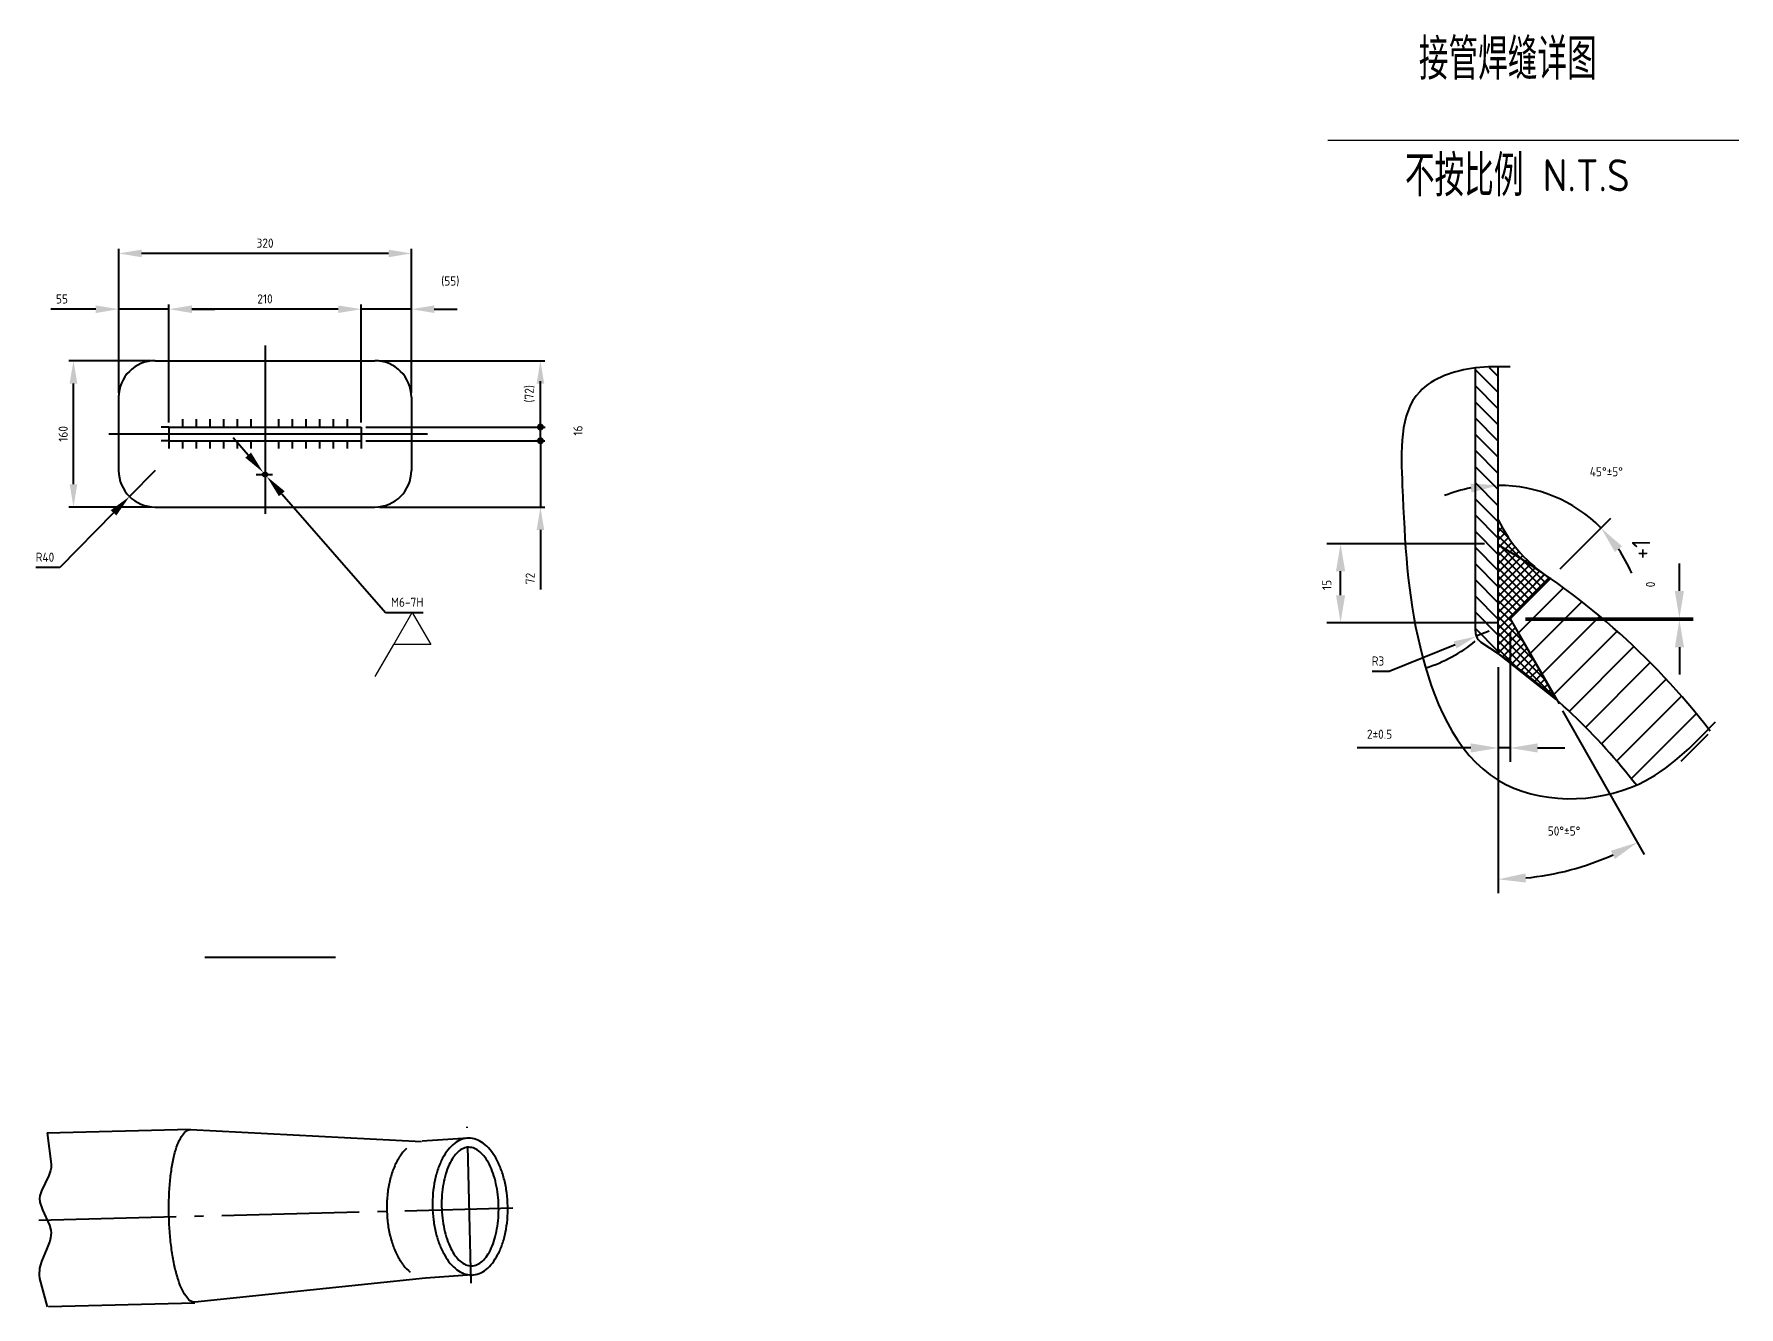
# Model space of a CAD drawing. Header units: millimetres. Extents: x 494 to 1457, y -714 to -33.
# Drawn here: x 1008.4 to 1194.8, y -329.9 to -190.8 of the extents above; entities that cross this region are included whole.
import ezdxf

# ---------------------------------------------------------------- set-up
doc = ezdxf.new("R2010")
doc.units = ezdxf.units.MM
doc.linetypes.add('CENTER', pattern=[20, 15, -2, 1, -2])
doc.layers.get('0').update_dxf_attribs({"color": 4, "linetype": 'CONTINUOUS'})
doc.layers.get('Defpoints').update_dxf_attribs({"linetype": 'CONTINUOUS'})
for name, color, linetype in [('1', 7, 'CONTINUOUS'), ('2', 5, 'CONTINUOUS'), ('3', 1, 'CENTER'), ('实线', 1, 'CONTINUOUS')]:
    doc.layers.add(name, color=color, linetype=linetype)
doc.layers.add('标注', color=7, linetype='CONTINUOUS', lineweight=18)
doc.styles.add('ACISOTS', font='isocp.shx', dxfattribs={"height": 1, "bigfont": 'gbcbig.shx'})
doc.styles.add('HZ5', font='txt.shx', dxfattribs={"width": 0.75})
doc.dimstyles.new('10', dxfattribs={"dimtxt": 3.5, "dimasz": 2.5, "dimexe": 0.5, "dimexo": 0.5, "dimtad": 1, "dimdec": 0, "dimlfac": 10, "dimzin": 0, "dimdsep": 46, "dimtxsty": 'HZ5', "dimcen": 0, "dimadec": 0, "dimazin": 0, "dimtfac": 0.857143, "dimtdec": 0, "dimtmove": 0, "dimatfit": 0, "dimfxl": 0, "dimtvp": 1.5, "dimtolj": 1, "dimtzin": 0, "dimarcsym": 0})
doc.dimstyles.new('5', dxfattribs={"dimtxt": 3.5, "dimasz": 2.5, "dimexe": 0.5, "dimexo": 0.5, "dimtad": 1, "dimdec": 0, "dimlfac": 5, "dimzin": 0, "dimdsep": 46, "dimtxsty": 'HZ5', "dimcen": 0, "dimadec": 0, "dimazin": 0, "dimtfac": 0.857143, "dimtdec": 0, "dimtmove": 0, "dimatfit": 0, "dimfxl": 0, "dimtvp": 1.5, "dimtolj": 1, "dimtzin": 0, "dimarcsym": 0})
doc.dimstyles.get("Standard").update_dxf_attribs({"dimtxt": 3.5, "dimasz": 0.18, "dimexe": 0.18, "dimexo": 0.0625, "dimgap": 0.1, "dimtad": 0, "dimtih": 1, "dimtoh": 1, "dimdec": 0, "dimzin": 0, "dimdsep": 46, "dimtxsty": 'HZ5', "dimcen": 0.09, "dimadec": 0, "dimazin": 0, "dimtfac": 1, "dimtdec": 0, "dimtofl": 0, "dimtmove": 2, "dimatfit": 3, "dimfxl": 0, "dimtolj": 1, "dimtzin": 0, "dimarcsym": 0})
doc.dimstyles.new('副本10', dxfattribs={"dimtxt": 3.5, "dimasz": 2.5, "dimexe": 0.5, "dimexo": 0.5, "dimtad": 1, "dimtih": 1, "dimtoh": 1, "dimdec": 0, "dimlfac": 10, "dimzin": 0, "dimdsep": 46, "dimtxsty": 'HZ5', "dimcen": 0, "dimadec": 0, "dimazin": 0, "dimtfac": 0.857143, "dimtdec": 0, "dimtmove": 0, "dimatfit": 0, "dimfxl": 0, "dimtvp": 1.5, "dimtolj": 1, "dimtzin": 0, "dimarcsym": 0})
doc.dimstyles.new('副本20', dxfattribs={"dimtxt": 3.5, "dimasz": 2.5, "dimexe": 0.5, "dimexo": 0.5, "dimtad": 1, "dimtih": 1, "dimtoh": 1, "dimdec": 0, "dimlfac": 20, "dimzin": 0, "dimdsep": 46, "dimtxsty": 'HZ5', "dimcen": 0, "dimadec": 0, "dimazin": 0, "dimtfac": 0.857143, "dimtdec": 0, "dimtmove": 0, "dimatfit": 0, "dimfxl": 0, "dimtvp": 1.5, "dimtolj": 1, "dimtzin": 0, "dimarcsym": 0})
doc.dimstyles.new('副本5', dxfattribs={"dimtxt": 3.5, "dimasz": 2.5, "dimexe": 0.5, "dimexo": 0.5, "dimtad": 1, "dimtih": 1, "dimtoh": 1, "dimdec": 0, "dimlfac": 5, "dimzin": 0, "dimdsep": 46, "dimtxsty": 'HZ5', "dimcen": 0, "dimadec": 0, "dimazin": 0, "dimtfac": 0.857143, "dimtdec": 0, "dimtmove": 0, "dimatfit": 0, "dimfxl": 0, "dimtvp": 1.5, "dimtolj": 1, "dimtzin": 0, "dimarcsym": 0})

# ---------------------------------------------------------------- blocks, each defined once
blk = doc.blocks.new('*D243')
at = {"color": 0, "lineweight": -2, "ltscale": 10, "transparency": 16777216}
for p, q in [((1167, -246.48), (1149.76, -246.48)), ((1151.26, -252.11), (1151.26, -249.48)), ((1168.54, -255.11), (1149.76, -255.11))]:
    blk.add_line(p, q, dxfattribs=at)
at = {"color": 0, "ltscale": 10, "transparency": 16777216}
for points in [[(1150.76, -249.48), (1151.76, -249.48), (1151.26, -246.48)], [(1150.76, -252.11), (1151.76, -252.11), (1151.26, -255.11)]]:
    blk.add_solid(points, dxfattribs=at)
at = {"layer": 'Defpoints', "color": 0, "ltscale": 10, "transparency": 16777216}
for p in [(1151.26, -246.48), (1168.5, -246.48), (1170.04, -255.11)]:
    blk.add_point(p, dxfattribs=at)
at = {"color": 0, "ltscale": 10, "transparency": 16777216, "insert": (1149.76, -250.98), "char_height": 1, "attachment_point": 5, "rotation": 90, "style": 'ACISOTS'}
blk.add_mtext('\\A1;15', dxfattribs=at)
blk = doc.blocks.new('*D244')
at = {"color": 0, "lineweight": -2, "ltscale": 10, "transparency": 16777216}
for p, q in [((1188.3, -251.63), (1188.3, -248.63)), ((1171.48, -254.63), (1189.8, -254.63)), ((1171.49, -254.79), (1189.8, -254.79)), ((1188.3, -254.79), (1188.3, -254.63)), ((1188.3, -257.79), (1188.3, -260.79))]:
    blk.add_line(p, q, dxfattribs=at)
at = {"color": 0, "ltscale": 10, "transparency": 16777216}
for points in [[(1187.8, -251.63), (1188.8, -251.63), (1188.3, -254.63)], [(1187.8, -257.79), (1188.8, -257.79), (1188.3, -254.79)]]:
    blk.add_solid(points, dxfattribs=at)
at = {"layer": 'Defpoints', "color": 0, "ltscale": 10, "transparency": 16777216}
for p in [(1169.98, -254.63), (1169.99, -254.79), (1188.3, -254.63)]:
    blk.add_point(p, dxfattribs=at)
at = {"color": 0, "ltscale": 10, "transparency": 16777216, "insert": (1185.14, -250.93), "char_height": 1, "attachment_point": 5, "rotation": 90, "style": 'ACISOTS'}
blk.add_mtext('\\A1;0', dxfattribs=at)
blk = doc.blocks.new('*D245')
at = {"color": 0, "lineweight": -2, "ltscale": 10, "transparency": 16777216}
for p, q in [((1168.5, -259.98), (1168.5, -284.66)), ((1175.53, -264.76), (1184.46, -280.43))]:
    blk.add_line(p, q, dxfattribs=at)
blk.add_arc((1168.5, -252.41), 30.75, 275.5927, 294.0727, dxfattribs=at)
at = {"color": 0, "ltscale": 10, "transparency": 16777216}
for points in [[(1180.81, -280.04), (1181.26, -280.93), (1183.71, -279.13)], [(1171.52, -283.51), (1171.47, -282.51), (1168.5, -283.16)]]:
    blk.add_solid(points, dxfattribs=at)
at = {"layer": 'Defpoints', "color": 0, "ltscale": 10, "transparency": 16777216}
for p in [(1168.5, -243.86), (1169.79, -254.69), (1168.5, -258.48), (1174.79, -263.45), (1173.78, -282.7)]:
    blk.add_point(p, dxfattribs=at)
at = {"color": 0, "ltscale": 10, "transparency": 16777216, "insert": (1175.69, -277.88), "char_height": 1, "attachment_point": 5, "style": 'ACISOTS'}
blk.add_mtext('\\A1;50%%D%%P5%%D', dxfattribs=at)
blk = doc.blocks.new('*D246')
at = {"color": 0, "lineweight": -2, "ltscale": 10, "transparency": 16777216}
blk.add_line((1175.27, -249.21), (1180.79, -243.69), dxfattribs=at)
for start, end in [(100.8372, 111.6744), (45, 90), (23.3256, 34.1628)]:
    blk.add_arc((1168.5, -255.98), 15.88, start, end, dxfattribs=at)
at = {"color": 0, "ltscale": 10, "transparency": 16777216}
for points in [[(1165.46, -239.89), (1165.56, -240.88), (1168.5, -240.1)], [(1181.25, -247.38), (1182.02, -246.75), (1179.73, -244.75)]]:
    blk.add_solid(points, dxfattribs=at)
at = {"layer": 'Defpoints', "color": 0, "ltscale": 10, "transparency": 16777216}
for p in [(1168.5, -227.13), (1172.61, -240.64), (1174.21, -250.27), (1169.79, -254.69), (1168.5, -258.48)]:
    blk.add_point(p, dxfattribs=at)
at = {"color": 0, "ltscale": 10, "transparency": 16777216, "insert": (1180.31, -238.61), "char_height": 1, "attachment_point": 5, "style": 'ACISOTS'}
blk.add_mtext('\\A1;45°%%P5%%D', dxfattribs=at)
blk = doc.blocks.new('*D247')
at = {"color": 0, "lineweight": -2, "ltscale": 10, "transparency": 16777216}
for p, q in [((1169.79, -256.19), (1169.79, -270.3)), ((1168.5, -259.98), (1168.5, -270.3)), ((1165.5, -268.8), (1153.09, -268.8)), ((1169.79, -268.8), (1168.5, -268.8)), ((1172.79, -268.8), (1175.79, -268.8))]:
    blk.add_line(p, q, dxfattribs=at)
at = {"color": 0, "ltscale": 10, "transparency": 16777216}
for points in [[(1165.5, -268.3), (1165.5, -269.3), (1168.5, -268.8)], [(1172.79, -268.3), (1172.79, -269.3), (1169.79, -268.8)]]:
    blk.add_solid(points, dxfattribs=at)
at = {"layer": 'Defpoints', "color": 0, "ltscale": 10, "transparency": 16777216}
for p in [(1169.79, -254.69), (1168.5, -258.48), (1169.79, -268.8)]:
    blk.add_point(p, dxfattribs=at)
at = {"color": 0, "ltscale": 10, "transparency": 16777216, "insert": (1155.52, -267.3), "char_height": 1, "attachment_point": 5, "style": 'ACISOTS'}
blk.add_mtext('\\A1;2%%P0.5', dxfattribs=at)
blk = doc.blocks.new('*D248')
at = {"layer": '1', "color": 0, "lineweight": -2, "transparency": 16777216}
for p, q in [((1167.5, -256.04), (1166.1, -256.6)), ((1163.79, -257.53), (1156.59, -260.43)), ((1156.59, -260.43), (1154.72, -260.43))]:
    blk.add_line(p, q, dxfattribs=at)
at = {"layer": '1', "color": 0, "transparency": 16777216}
blk.add_solid([(1163.63, -257.15), (1163.94, -257.92), (1166.1, -256.6)], dxfattribs=at)
at = {"layer": 'Defpoints', "color": 0, "transparency": 16777216}
for p in [(1166.1, -256.6), (1167.5, -256.04)]:
    blk.add_point(p, dxfattribs=at)
at = {"layer": '1', "color": 0, "transparency": 16777216, "insert": (1155.35, -259.3), "char_height": 1, "attachment_point": 5, "style": 'ACISOTS'}
blk.add_mtext('\\A1;R3', dxfattribs=at)
blk = doc.blocks.new('mtdotarr')
at = {"color": 0}
blk.add_line((0, 0), (-1, 0), dxfattribs=at)
at = {"color": 0, "const_width": 0.15}
blk.add_lwpolyline([(-0.075, 0, 1), (0.075, 0, 1)], format="xyb", close=True, dxfattribs=at)
blk = doc.blocks.new('*D251')
at = {"layer": '1', "color": 0, "lineweight": -2, "transparency": 16777216}
for p, q in [((1063.8, -231.22), (1063.8, -228.72)), ((1063.8, -235.22), (1063.8, -233.72)), ((1064.29, -233.72), (1064.3, -233.72)), ((1063.34, -235.22), (1063.3, -235.22)), ((1063.8, -237.72), (1063.8, -240.22))]:
    blk.add_line(p, q, dxfattribs=at)
at = {"layer": 'Defpoints', "color": 0, "transparency": 16777216}
for p in [(1063.79, -233.72), (1063.8, -233.72), (1063.84, -235.22)]:
    blk.add_point(p, dxfattribs=at)
at = {"layer": '1', "color": 0, "lineweight": -2, "transparency": 16777216, "xscale": 2.5, "yscale": 2.5, "zscale": 2.5}
for p, rotation in [((1063.8, -233.72), 270), ((1063.8, -235.22), 90)]:
    blk.add_blockref('mtdotarr', p, dxfattribs=dict(at, rotation=rotation))
at = {"layer": '1', "color": 0, "transparency": 16777216, "insert": (1067.9, -234.11), "char_height": 1, "attachment_point": 5, "rotation": 90, "style": 'ACISOTS'}
blk.add_mtext('\\A1;16', dxfattribs=at)
blk = doc.blocks.new('*D252')
at = {"layer": '1', "color": 0, "lineweight": -2, "transparency": 16777216}
for p, q in [((1063.79, -232.72), (1063.79, -230.22)), ((1044.69, -235.22), (1064.29, -235.22)), ((1063.79, -235.22), (1063.79, -242.47)), ((1046.19, -242.47), (1064.29, -242.47)), ((1063.79, -244.97), (1063.79, -251.49))]:
    blk.add_line(p, q, dxfattribs=at)
at = {"layer": '1', "color": 0, "transparency": 16777216}
blk.add_solid([(1063.38, -244.97), (1064.21, -244.97), (1063.79, -242.47)], dxfattribs=at)
at = {"layer": 'Defpoints', "color": 0, "transparency": 16777216}
for p in [(1044.19, -235.22), (1063.79, -235.22), (1045.69, -242.47)]:
    blk.add_point(p, dxfattribs=at)
at = {"layer": '1', "color": 0, "lineweight": -2, "transparency": 16777216, "xscale": 2.5, "yscale": 2.5, "zscale": 2.5, "rotation": 270}
blk.add_blockref('mtdotarr', (1063.79, -235.22), dxfattribs=at)
at = {"layer": '1', "color": 0, "transparency": 16777216, "insert": (1062.67, -250.28), "char_height": 1, "attachment_point": 5, "rotation": 90, "style": 'ACISOTS'}
blk.add_mtext('\\A1;72', dxfattribs=at)
blk = doc.blocks.new('*D253')
at = {"layer": '1', "color": 0, "lineweight": -2, "transparency": 16777216}
for p, q in [((1021.19, -226.47), (1012.25, -226.47)), ((1012.75, -239.97), (1012.75, -228.97)), ((1021.19, -242.47), (1012.25, -242.47))]:
    blk.add_line(p, q, dxfattribs=at)
at = {"layer": '1', "color": 0, "transparency": 16777216}
for points in [[(1012.33, -228.97), (1013.17, -228.97), (1012.75, -226.47)], [(1012.33, -239.97), (1013.17, -239.97), (1012.75, -242.47)]]:
    blk.add_solid(points, dxfattribs=at)
at = {"layer": 'Defpoints', "color": 0, "transparency": 16777216}
for p in [(1012.75, -226.47), (1021.69, -226.47), (1021.69, -242.47)]:
    blk.add_point(p, dxfattribs=at)
at = {"layer": '1', "color": 0, "transparency": 16777216, "insert": (1011.62, -234.47), "char_height": 1, "attachment_point": 5, "rotation": 90, "style": 'ACISOTS'}
blk.add_mtext('\\A1;160', dxfattribs=at)
blk = doc.blocks.new('*D254')
at = {"layer": '1', "color": 0, "lineweight": -2, "transparency": 16777216}
for p, q in [((1021.69, -238.47), (1018.88, -241.32)), ((1017.13, -243.11), (1011.26, -249.08)), ((1011.26, -249.08), (1008.63, -249.08))]:
    blk.add_line(p, q, dxfattribs=at)
at = {"layer": '1', "color": 0, "transparency": 16777216}
blk.add_solid([(1016.83, -242.81), (1017.43, -243.4), (1018.88, -241.32)], dxfattribs=at)
at = {"layer": 'Defpoints', "color": 0, "transparency": 16777216}
for p in [(1021.69, -238.47), (1018.88, -241.32)]:
    blk.add_point(p, dxfattribs=at)
at = {"layer": '1', "color": 0, "transparency": 16777216, "insert": (1009.63, -247.95), "char_height": 1, "attachment_point": 5, "style": 'ACISOTS'}
blk.add_mtext('\\A1;R40', dxfattribs=at)
blk = doc.blocks.new('*D255')
at = {"layer": '1', "color": 0, "lineweight": -2, "transparency": 16777216}
for p, q in [((1041.69, -220.84), (1039.19, -220.84)), ((1044.19, -233.22), (1044.19, -220.34)), ((1049.69, -220.84), (1044.19, -220.84)), ((1049.69, -229.97), (1049.69, -220.34)), ((1052.19, -220.84), (1054.69, -220.84))]:
    blk.add_line(p, q, dxfattribs=at)
at = {"layer": '1', "color": 0, "transparency": 16777216}
for points in [[(1041.69, -220.43), (1041.69, -221.26), (1044.19, -220.84)], [(1052.19, -220.43), (1052.19, -221.26), (1049.69, -220.84)]]:
    blk.add_solid(points, dxfattribs=at)
at = {"layer": 'Defpoints', "color": 0, "transparency": 16777216}
for p in [(1044.19, -220.84), (1049.69, -230.47), (1044.19, -233.72)]:
    blk.add_point(p, dxfattribs=at)
at = {"layer": '1', "color": 0, "transparency": 16777216, "insert": (1053.94, -217.81), "char_height": 1, "attachment_point": 5, "style": 'ACISOTS'}
blk.add_mtext('\\A1;(55)', dxfattribs=at)
blk = doc.blocks.new('*D256')
at = {"layer": '1', "color": 0, "lineweight": -2, "transparency": 16777216}
for p, q in [((1023.19, -233.22), (1023.19, -220.34)), ((1041.69, -220.84), (1025.69, -220.84)), ((1044.19, -233.22), (1044.19, -220.34))]:
    blk.add_line(p, q, dxfattribs=at)
at = {"layer": '1', "color": 0, "transparency": 16777216}
for points in [[(1025.69, -220.43), (1025.69, -221.26), (1023.19, -220.84)], [(1041.69, -220.43), (1041.69, -221.26), (1044.19, -220.84)]]:
    blk.add_solid(points, dxfattribs=at)
at = {"layer": 'Defpoints', "color": 0, "transparency": 16777216}
for p in [(1023.19, -220.84), (1023.19, -233.72), (1044.19, -233.72)]:
    blk.add_point(p, dxfattribs=at)
at = {"layer": '1', "color": 0, "transparency": 16777216, "insert": (1033.69, -219.72), "char_height": 1, "attachment_point": 5, "style": 'ACISOTS'}
blk.add_mtext('\\A1;210', dxfattribs=at)
blk = doc.blocks.new('*D257')
at = {"layer": '1', "color": 0, "lineweight": -2, "transparency": 16777216}
for p, q in [((1015.19, -220.84), (1010.29, -220.84)), ((1017.69, -229.97), (1017.69, -220.34)), ((1023.19, -220.84), (1017.69, -220.84)), ((1023.19, -233.22), (1023.19, -220.34)), ((1025.69, -220.84), (1028.19, -220.84))]:
    blk.add_line(p, q, dxfattribs=at)
at = {"layer": '1', "color": 0, "transparency": 16777216}
for points in [[(1015.19, -220.43), (1015.19, -221.26), (1017.69, -220.84)], [(1025.69, -220.43), (1025.69, -221.26), (1023.19, -220.84)]]:
    blk.add_solid(points, dxfattribs=at)
at = {"layer": 'Defpoints', "color": 0, "transparency": 16777216}
for p in [(1017.69, -220.84), (1017.69, -230.47), (1023.19, -233.72)]:
    blk.add_point(p, dxfattribs=at)
at = {"layer": '1', "color": 0, "transparency": 16777216, "insert": (1011.49, -219.72), "char_height": 1, "attachment_point": 5, "style": 'ACISOTS'}
blk.add_mtext('\\A1;55', dxfattribs=at)
blk = doc.blocks.new('*D258')
at = {"layer": '1', "color": 0, "lineweight": -2, "transparency": 16777216}
for p, q in [((1017.69, -229.97), (1017.69, -214.25)), ((1049.69, -229.97), (1049.69, -214.25)), ((1047.19, -214.75), (1020.19, -214.75))]:
    blk.add_line(p, q, dxfattribs=at)
at = {"layer": '1', "color": 0, "transparency": 16777216}
for points in [[(1020.19, -214.33), (1020.19, -215.16), (1017.69, -214.75)], [(1047.19, -214.33), (1047.19, -215.16), (1049.69, -214.75)]]:
    blk.add_solid(points, dxfattribs=at)
at = {"layer": 'Defpoints', "color": 0, "transparency": 16777216}
for p in [(1017.69, -214.75), (1017.69, -230.47), (1049.69, -230.47)]:
    blk.add_point(p, dxfattribs=at)
at = {"layer": '1', "color": 0, "transparency": 16777216, "insert": (1033.69, -213.62), "char_height": 1, "attachment_point": 5, "style": 'ACISOTS'}
blk.add_mtext('\\A1;320', dxfattribs=at)
blk = doc.blocks.new('*D259')
at = {"layer": '1', "color": 0, "lineweight": -2, "transparency": 16777216}
for p, q in [((1046.19, -226.47), (1064.29, -226.47)), ((1063.79, -231.22), (1063.79, -228.97)), ((1044.69, -233.72), (1064.29, -233.72))]:
    blk.add_line(p, q, dxfattribs=at)
at = {"layer": '1', "color": 0, "transparency": 16777216}
blk.add_solid([(1063.38, -228.97), (1064.21, -228.97), (1063.79, -226.47)], dxfattribs=at)
at = {"layer": 'Defpoints', "color": 0, "transparency": 16777216}
for p in [(1045.69, -226.47), (1063.79, -226.47), (1044.19, -233.72)]:
    blk.add_point(p, dxfattribs=at)
at = {"layer": '1', "color": 0, "lineweight": -2, "transparency": 16777216, "xscale": 2.5, "yscale": 2.5, "zscale": 2.5, "rotation": 270}
blk.add_blockref('mtdotarr', (1063.79, -233.72), dxfattribs=at)
at = {"layer": '1', "color": 0, "transparency": 16777216, "insert": (1062.62, -230.09), "char_height": 1, "attachment_point": 5, "rotation": 90, "style": 'ACISOTS'}
blk.add_mtext('\\A1;(72)', dxfattribs=at)
blk = doc.blocks.new('*D260')
at = {"layer": 'Defpoints', "color": 0, "ltscale": 10, "transparency": 16777216}
for p in [(1033.49, -238.68), (1033.88, -239.13)]:
    blk.add_point(p, dxfattribs=at)
at = {"layer": '标注', "color": 0, "lineweight": -2, "ltscale": 10, "transparency": 16777216}
for p, q in [((1031.85, -236.8), (1030.2, -234.91)), ((1033.49, -238.68), (1033.88, -239.13)), ((1035.53, -241.02), (1046.85, -254)), ((1046.85, -254), (1050.98, -254))]:
    blk.add_line(p, q, dxfattribs=at)
at = {"layer": '标注', "color": 0, "ltscale": 10, "transparency": 16777216}
for points in [[(1032.16, -236.52), (1031.53, -237.07), (1033.49, -238.68)], [(1035.84, -240.74), (1035.21, -241.29), (1033.88, -239.13)]]:
    blk.add_solid(points, dxfattribs=at)
at = {"layer": '标注', "color": 0, "ltscale": 10, "transparency": 16777216, "insert": (1049.23, -252.87), "char_height": 1, "attachment_point": 5, "style": 'ACISOTS'}
blk.add_mtext('\\A1;M6-7H', dxfattribs=at)

msp = doc.modelspace()

# ---------------------------------------------------------------- hatches: boundary and pattern name
at = {"ltscale": 10}
h = msp.add_hatch(dxfattribs=at)
h.set_pattern_fill('ANSI31', color=256, scale=10, angle=90, style=0)
h.set_pattern_definition([(135, (-2009.505, -1614.5681), (-0.88388348, -0.88388348), [])])
h.paths.add_polyline_path([(1168.495, -227.2), (1165.995, -227.294), (1165.995, -256.038, 0.1042984), (1166.124, -256.645), (1168.495, -258.436), (1168.495, -246.614), (1168.495, -246.614), (1168.495, -246.614)])
h = msp.add_hatch()
h.set_pattern_fill('ANSI31', color=256, scale=5, angle=90, style=0)
h.set_pattern_definition([(135, (1341.5193, -963.9792), (-0.44194174, -0.44194174), [])])
edge = h.paths.add_edge_path()
edge.add_line((1174.785, -263.452), (1168.495, -258.483))
edge.add_line((1168.495, -258.483), (1168.495, -243.864))
edge.add_arc((1182.517, -237.108), 15.564, 205.72669, 237.74431)
edge.add_line((1174.21, -250.27), (1169.793, -254.687))
edge.add_line((1169.793, -254.687), (1174.785, -263.452))
h = msp.add_hatch()
h.set_pattern_fill('ANSI31', color=256, scale=5, style=0)
h.set_pattern_definition([(45, (1341.5193, -963.9792), (-0.44194174, 0.44194174), [])])
edge = h.paths.add_edge_path()
edge.add_line((1174.785, -263.452), (1168.495, -258.483))
edge.add_line((1168.495, -258.483), (1168.495, -243.864))
edge.add_arc((1182.517, -237.108), 15.564, 205.72669, 237.74431)
edge.add_line((1174.21, -250.27), (1169.793, -254.687))
edge.add_line((1169.793, -254.687), (1174.785, -263.452))
h = msp.add_hatch(dxfattribs=at)
h.set_pattern_fill('ANSI31', color=256, scale=20, style=0)
h.set_pattern_definition([(45, (-2476.184, -1442.3733), (-1.767767, 1.767767), [])])
edge = h.paths.add_edge_path()
edge.add_arc((1128.282, -315.773), 70, 37.81274, 48.36927, ccw=False)
edge.add_spline(control_points=[(1183.584, -272.857), (1183.676, -272.821), (1187.337, -271.368), (1190.664, -269.176), (1192.246, -265.943)], knot_values=[72.4380397, 72.4380397, 72.4380397, 72.4380397, 72.7180251, 83.5159397, 83.5159397, 83.5159397, 83.5159397], degree=3, periodic=0)
edge.add_arc((1128.282, -315.773), 80, 37.5975, 56.06489)
edge.add_line((1172.943, -249.399), (1169.793, -254.687))
edge.add_line((1169.793, -254.687), (1174.785, -263.452))

# ---------------------------------------------------------------- linework, layer by layer
for p, q in [((1169.793, -254.687), (1175.155, -263.975)), ((1027.103, -291.677), (1041.395, -291.677))]:
    msp.add_line(p, q, dxfattribs=at)
at = {"ltscale": 10, "end_tangent": (0.4394654, 0.8982595)}
msp.add_spline([(1169.806, -227.151), (1165.995, -227.261), (1159.91, -229.859), (1158.011, -240.146), (1159.944, -257.76), (1168.495, -272.319), (1183.861, -272.747), (1192.246, -265.943)], degree=3, dxfattribs=at)
at = {"layer": '1'}
for p, q in [((1024.686, -233.719), (1024.686, -232.869)), ((1026.186, -233.719), (1026.186, -232.869)), ((1027.686, -233.719), (1027.686, -232.869)), ((1029.186, -233.719), (1029.186, -232.869)), ((1030.686, -233.719), (1030.686, -232.869)), ((1032.186, -233.719), (1032.186, -232.869)), ((1035.186, -233.719), (1035.186, -232.869)), ((1036.686, -233.719), (1036.686, -232.869)), ((1038.186, -233.719), (1038.186, -232.869)), ((1039.686, -233.719), (1039.686, -232.869)), ((1041.186, -233.719), (1041.186, -232.869)), ((1042.686, -233.719), (1042.686, -232.869)), ((1023.186, -233.719), (1022.336, -233.719)), ((1023.186, -235.219), (1022.336, -235.219)), ((1023.186, -235.219), (1023.186, -236.069)), ((1024.686, -236.069), (1024.686, -235.219)), ((1026.186, -236.069), (1026.186, -235.219)), ((1027.686, -236.069), (1027.686, -235.219)), ((1029.186, -236.069), (1029.186, -235.219)), ((1030.686, -236.069), (1030.686, -235.219)), ((1032.186, -236.069), (1032.186, -235.219)), ((1035.186, -236.069), (1035.186, -235.219)), ((1036.686, -236.069), (1036.686, -235.219)), ((1038.186, -236.069), (1038.186, -235.219)), ((1039.686, -236.069), (1039.686, -235.219)), ((1041.186, -236.069), (1041.186, -235.219)), ((1042.686, -236.069), (1042.686, -235.219)), ((1044.186, -235.219), (1044.186, -236.069))]:
    msp.add_line(p, q, dxfattribs=at)
at = {"layer": '1', "ltscale": 10}
msp.add_lwpolyline([(1009.891, -310.865), (1010.302, -314.288), (1010.302, -314.712), (1010.251, -314.993), (1010.059, -315.55), (1009.248, -317.208), (1009.083, -317.76), (1009.052, -318.038), (1009.081, -318.454), (1009.351, -319.288), (1010.135, -320.954), (1010.28, -321.51), (1010.302, -321.788), (1010.246, -322.334), (1010.155, -322.701), (1009.882, -323.44), (1009.244, -324.93), (1009.03, -325.675), (1008.986, -326.418), (1009.052, -326.788), (1009.891, -329.897)], dxfattribs=at)
at = {"layer": '2'}
for p, q in [((1021.686, -226.469), (1045.686, -226.469)), ((1017.686, -230.469), (1017.686, -238.469)), ((1049.686, -230.469), (1049.686, -238.469)), ((1023.186, -233.719), (1044.186, -233.719)), ((1023.186, -233.719), (1023.186, -235.219)), ((1044.186, -233.719), (1044.186, -235.219)), ((1023.186, -235.219), (1044.186, -235.219)), ((1021.686, -242.469), (1045.686, -242.469))]:
    msp.add_line(p, q, dxfattribs=at)
at = {"layer": '2', "ltscale": 10}
for p, q in [((1165.995, -256.038), (1165.995, -227.261)), ((1168.495, -258.483), (1168.495, -227.131)), ((1166.592, -257.235), (1168.495, -258.483)), ((1009.891, -310.865), (1025.525, -310.465)), ((1025.526, -310.516), (1050.802, -311.801)), ((1051.244, -326.755), (1026.031, -329.394)), ((1056.332, -326.408), (1051.244, -326.755)), ((1026.033, -329.484), (1010.005, -329.894))]:
    msp.add_line(p, q, dxfattribs=at)
for points in [[(1174.785, -263.452), (1168.495, -258.483), (1168.495, -243.864, 0.1406192), (1174.21, -250.27), (1169.793, -254.687), (1174.785, -263.452)], [(1026.031, -329.394, -0.1579163), (1025.52, -329.227, -0.0898638), (1025.019, -328.702, -0.0489359), (1024.547, -327.842, -0.0305128), (1024.123, -326.679, -0.0216527), (1023.762, -325.257, -0.0170673), (1023.479, -323.632, -0.0146857), (1023.284, -321.865, -0.0136542), (1023.185, -320.025, -0.0136542), (1023.185, -318.182, -0.0146857), (1023.285, -316.407, -0.0170673), (1023.481, -314.769, -0.0216527), (1023.766, -313.33, -0.0305128), (1024.128, -312.146, -0.0489359), (1024.553, -311.261, -0.0898638), (1025.025, -310.711, -0.1579163), (1025.526, -310.516, -0.1579163)], [(1049.141, -312.595, 0.0570262), (1048.447, -313.419, 0.0446823), (1047.866, -314.488, 0.0365585), (1047.42, -315.757, 0.0316248), (1047.129, -317.173, 0.0290125), (1047.004, -318.677, 0.028233), (1047.051, -320.205, 0.0291404), (1047.269, -321.695, 0.0319047), (1047.647, -323.084, 0.0370421), (1048.17, -324.314, 0.0454478), (1048.816, -325.332, 0.0581317), (1049.559, -326.098, 0.0581317)], [(1056.29, -326.412, 0.0869785), (1057.088, -326.255, 0.075028), (1057.848, -325.817, 0.0595369), (1058.542, -325.116, 0.0467404), (1059.142, -324.178, 0.0378463), (1059.627, -323.04, 0.0321469), (1059.977, -321.744, 0.028794), (1060.179, -320.34, 0.027222), (1060.225, -318.883, 0.0271614), (1060.114, -317.428, 0.0286016), (1059.85, -316.03, 0.0317899), (1059.442, -314.743, 0.0372658), (1058.907, -313.617, 0.0458602), (1058.265, -312.694, 0.0583331), (1057.541, -312.009, 0.0737533), (1056.761, -311.59, 0.0863632), (1055.957, -311.452, 0.0872009), (1055.159, -311.6, 0.0755356), (1054.397, -312.028, 0.0600279), (1053.7, -312.721, 0.0471027), (1053.096, -313.652, 0.0380863), (1052.607, -314.784, 0.0322952), (1052.253, -316.076, 0.0288748), (1052.046, -317.476, 0.0272493), (1051.994, -318.933, 0.0271398), (1052.1, -320.389, 0.0285275), (1052.359, -321.79, 0.0316505), (1052.762, -323.081, 0.037038), (1053.293, -324.213, 0.0455134), (1053.932, -325.144, 0.0578548), (1054.655, -325.837, 0.0732352), (1055.433, -326.265, 0.0860907), (1056.236, -326.413, 0.0860907)], [(1056.268, -325.413, 0.0985153), (1056.872, -325.279, 0.0803505), (1057.446, -324.902, 0.059472), (1057.969, -324.296, 0.0442055), (1058.421, -323.485, 0.034514), (1058.785, -322.501, 0.0286602), (1059.046, -321.379, 0.0253377), (1059.195, -320.164, 0.0238097), (1059.226, -318.902, 0.0237511), (1059.137, -317.64, 0.0251497), (1058.933, -316.429, 0.0283023), (1058.621, -315.313, 0.0339055), (1058.212, -314.336, 0.0432145), (1057.723, -313.534, 0.0579641), (1057.173, -312.939, 0.0785236), (1056.582, -312.574, 0.0975325), (1055.972, -312.452, 0.0988717), (1055.368, -312.578, 0.0810837), (1054.793, -312.947, 0.0600915), (1054.268, -313.545, 0.0446155), (1053.813, -314.349, 0.0347664), (1053.446, -315.329, 0.0288092), (1053.181, -316.446, 0.0254168), (1053.029, -317.659, 0.023836), (1052.994, -318.921, 0.0237303), (1053.078, -320.183, 0.0250774), (1053.279, -321.397, 0.0281628), (1053.588, -322.516, 0.0336676), (1053.993, -323.499, 0.0428261), (1054.48, -324.307, 0.0573692), (1055.028, -324.909, 0.0777868), (1055.619, -325.282, 0.097099), (1056.228, -325.413, 0.097099)]]:
    msp.add_lwpolyline(points, format="xyb", dxfattribs=at)
at = {"layer": '2'}
msp.add_circle((1033.686, -238.906), 0.25, dxfattribs=at)
for centre, radius, start, end in [((1021.686, -230.469), 4, 90, 180), ((1045.686, -230.469), 4, 0, 90), ((1021.686, -238.469), 4, 180, 270), ((1045.686, -238.469), 4, 270, 0), ((1156.121, -245.242), 15.449, 286.71421, 309.6752)]:
    msp.add_arc(centre, radius, start, end, dxfattribs=at)
at = {"layer": '2', "ltscale": 10}
for centre, radius, start, end in [((1128.282, -315.773), 80, 37.60173, 59.82374), ((1167.497, -256.037), 1.502, 180.06406, 240.57263), ((1128.282, -315.773), 70, 37.74908, 54.93743)]:
    msp.add_arc(centre, radius, start, end, dxfattribs=at)
at = {"layer": '3', "ltscale": 200}
for p, q in [((1033.686, -224.803), (1033.686, -243.2)), ((1016.598, -234.469), (1051.434, -234.469))]:
    msp.add_line(p, q, dxfattribs=at)
at = {"layer": '3'}
for p, q in [((1032.714, -238.906), (1034.506, -238.906)), ((1056.223, -327.311), (1055.787, -310.225)), ((1008.979, -320.403), (1060.768, -319.081))]:
    msp.add_line(p, q, dxfattribs=at)
at = {"layer": '实线', "ltscale": 10}
msp.add_line((1055.898, -311.451), (1050.883, -311.796), dxfattribs=at)
at = {"layer": '标注', "ltscale": 10}
for p, q in [((1149.878, -202.36), (1194.805, -202.36)), ((1047.761, -257.499), (1049.782, -253.999)), ((1049.782, -253.999), (1051.803, -257.499)), ((1045.74, -260.999), (1047.761, -257.499)), ((1051.803, -257.499), (1047.761, -257.499))]:
    msp.add_line(p, q, dxfattribs=at)

# ---------------------------------------------------------------- texts
at = {"ltscale": 10, "style": 'ACISOTS'}
msp.add_text('接管焊缝详图', height=4.5, dxfattribs=at).set_placement((1159.823, -195.762))
at = {"ltscale": 10, "insert": (1184.106, -247.094), "char_height": 2, "attachment_point": 5, "rotation": 90, "style": 'ACISOTS'}
msp.add_mtext('+1', dxfattribs=at)
at = {"layer": '1', "style": 'ACISOTS'}
for s, height, p in [('不按比例', 4.5, (1158.297, -208.505)), ('N.T.S', 3.5, (1173.36, -207.955))]:
    msp.add_text(s, height=height, dxfattribs=at).set_placement(p)

# ---------------------------------------------------------------- dimensions: what is measured, and where the dimension line sits
at = {"ltscale": 10}
for base, line1, line2, text, picture, middle in [((1172.607, -240.641), ((1174.21, -250.27), (1169.793, -254.687)), ((1168.495, -258.483), (1168.495, -227.131)), '<>%%P5%%D', '*D246', (1180.306, -238.605)), ((1173.775, -282.699), ((1169.793, -254.687), (1174.785, -263.452)), ((1168.495, -258.483), (1168.495, -243.864)), '50%%D%%P5%%D', '*D245', (1175.686, -277.876))]:
    dim = msp.add_angular_dim_2l(base=base, line1=line1, line2=line2, text=text, dimstyle='Standard', override={"dimasz": 3, "dimexe": 1.5, "dimexo": 1.5, "dimgap": 1, "dimtad": 1, "dimlfac": 5, "dimtxsty": 'ACISOTS', "dimcen": 1, "dimtofl": 1}, dxfattribs=at)
    dim.commit()
    dim.dimension.update_dxf_attribs({"geometry": picture, "text_midpoint": middle, "dimtype": 162})
for base, p1, p2, text, override, picture, middle in [((1151.263, -246.483), (1170.036, -255.114), (1168.495, -246.483), '15', {"dimasz": 3, "dimexe": 1.5, "dimexo": 1.5, "dimgap": 1, "dimtad": 1, "dimtih": 0, "dimtoh": 0, "dimlfac": 5, "dimtxsty": 'ACISOTS', "dimcen": 1, "dimtofl": 1, "dimtmove": 0}, '*D243', (1151.263, -250.981)), ((1188.296, -254.629), (1169.99, -254.789), (1169.978, -254.629), '0', {"dimasz": 3, "dimexe": 1.5, "dimexo": 1.5, "dimgap": 1, "dimtad": 1, "dimtih": 0, "dimtoh": 0, "dimlfac": 5, "dimtxsty": 'ACISOTS', "dimcen": 1, "dimtofl": 1}, '*D244', (1185.138, -250.93))]:
    dim = msp.add_linear_dim(base=base, p1=p1, p2=p2, angle=90, text=text, dimstyle='Standard', override=override, dxfattribs=at)
    dim.commit()
    dim.dimension.update_dxf_attribs({"geometry": picture, "text_midpoint": middle, "dimtype": 160})
dim = msp.add_linear_dim(base=(1169.793, -268.795), p1=(1168.495, -258.483), p2=(1169.793, -254.687), text='2%%P0.5', dimstyle='Standard', override={"dimasz": 3, "dimexe": 1.5, "dimexo": 1.5, "dimgap": 1, "dimtad": 1, "dimtih": 0, "dimtoh": 0, "dimlfac": 5, "dimtxsty": 'ACISOTS', "dimcen": 1, "dimtofl": 1, "dimtmove": 0}, dxfattribs=at)
dim.commit()
dim.dimension.update_dxf_attribs({"geometry": '*D247', "text_midpoint": (1155.525, -268.795), "dimtype": 160})
at = {"layer": '1'}
for base, p1, p2, text, picture, middle in [((1017.686, -214.745), (1049.686, -230.469), (1017.686, -230.469), '320', '*D258', (1033.686, -213.62)), ((1017.686, -220.844), (1023.186, -233.719), (1017.686, -230.469), '55', '*D257', (1011.49, -219.719)), ((1023.186, -220.844), (1044.186, -233.719), (1023.186, -233.719), '210', '*D256', (1033.686, -219.719))]:
    dim = msp.add_linear_dim(base=base, p1=p1, p2=p2, text=text, dimstyle='5', override={"dimtxsty": 'ACISOTS'}, dxfattribs=at)
    dim.commit()
    dim.dimension.update_dxf_attribs({"geometry": picture, "text_midpoint": middle})
dim = msp.add_linear_dim(base=(1044.186, -220.844), p1=(1049.686, -230.469), p2=(1044.186, -233.719), text='(55)', dimstyle='5', override={"dimtxsty": 'ACISOTS', "dimtmove": 2, "dimatfit": 3}, dxfattribs=at)
dim.commit()
dim.dimension.update_dxf_attribs({"geometry": '*D255', "text_midpoint": (1053.944, -217.808), "dimtype": 160})
for base, p1, p2, angle, text, dimstyle, override, picture, middle in [((1012.749, -226.469), (1021.686, -242.469), (1021.686, -226.469), 270, '160', '5', {"dimtxsty": 'ACISOTS'}, '*D253', (1011.624, -234.469)), ((1063.794, -226.469), (1044.186, -233.719), (1045.686, -226.469), 90, '(72)', '10', {"dimtxsty": 'ACISOTS', "dimblk1": 'mtdotarr', "dimsah": 1}, '*D259', (1062.619, -230.094))]:
    dim = msp.add_linear_dim(base=base, p1=p1, p2=p2, angle=angle, text=text, dimstyle=dimstyle, override=override, dxfattribs=at)
    dim.commit()
    dim.dimension.update_dxf_attribs({"geometry": picture, "text_midpoint": middle})
for base, p1, p2, text, override, picture, middle in [((1063.797, -233.719), (1063.838, -235.219), (1063.794, -233.719), '16', {"dimtxsty": 'ACISOTS', "dimblk1": 'mtdotarr', "dimblk2": 'mtdotarr', "dimsah": 1, "dimtmove": 2, "dimatfit": 3}, '*D251', (1067.9, -234.11)), ((1063.794, -235.219), (1045.686, -242.469), (1044.186, -235.219), '72', {"dimtxsty": 'ACISOTS', "dimblk2": 'mtdotarr', "dimsah": 1}, '*D252', (1063.794, -250.282))]:
    dim = msp.add_linear_dim(base=base, p1=p1, p2=p2, angle=90, text=text, dimstyle='10', override=override, dxfattribs=at)
    dim.commit()
    dim.dimension.update_dxf_attribs({"geometry": picture, "text_midpoint": middle, "dimtype": 160})
for center, mpoint, text, dimstyle, picture, middle in [((1021.686, -238.469), (1018.882, -241.323), 'R40', '副本5', '*D254', (1009.635, -249.079)), ((1167.497, -256.037), (1166.104, -256.598), 'R3', '副本20', '*D248', (1155.346, -260.43))]:
    dim = msp.add_radius_dim(center=center, mpoint=mpoint, text=text, dimstyle=dimstyle, override={"dimtxsty": 'ACISOTS'}, dxfattribs=at)
    dim.commit()
    dim.dimension.update_dxf_attribs({"geometry": picture, "text_midpoint": middle, "dimtype": 164})
at = {"layer": '标注', "ltscale": 10}
dim = msp.add_diameter_dim_2p(p1=(1033.489, -238.68), p2=(1033.883, -239.132), text='M6-7H', dimstyle='副本10', override={"dimtxsty": 'ACISOTS'}, dxfattribs=at)
dim.commit()
dim.dimension.update_dxf_attribs({"geometry": '*D260', "text_midpoint": (1049.225, -253.999), "dimtype": 163})

doc.saveas('drawing.dxf')
